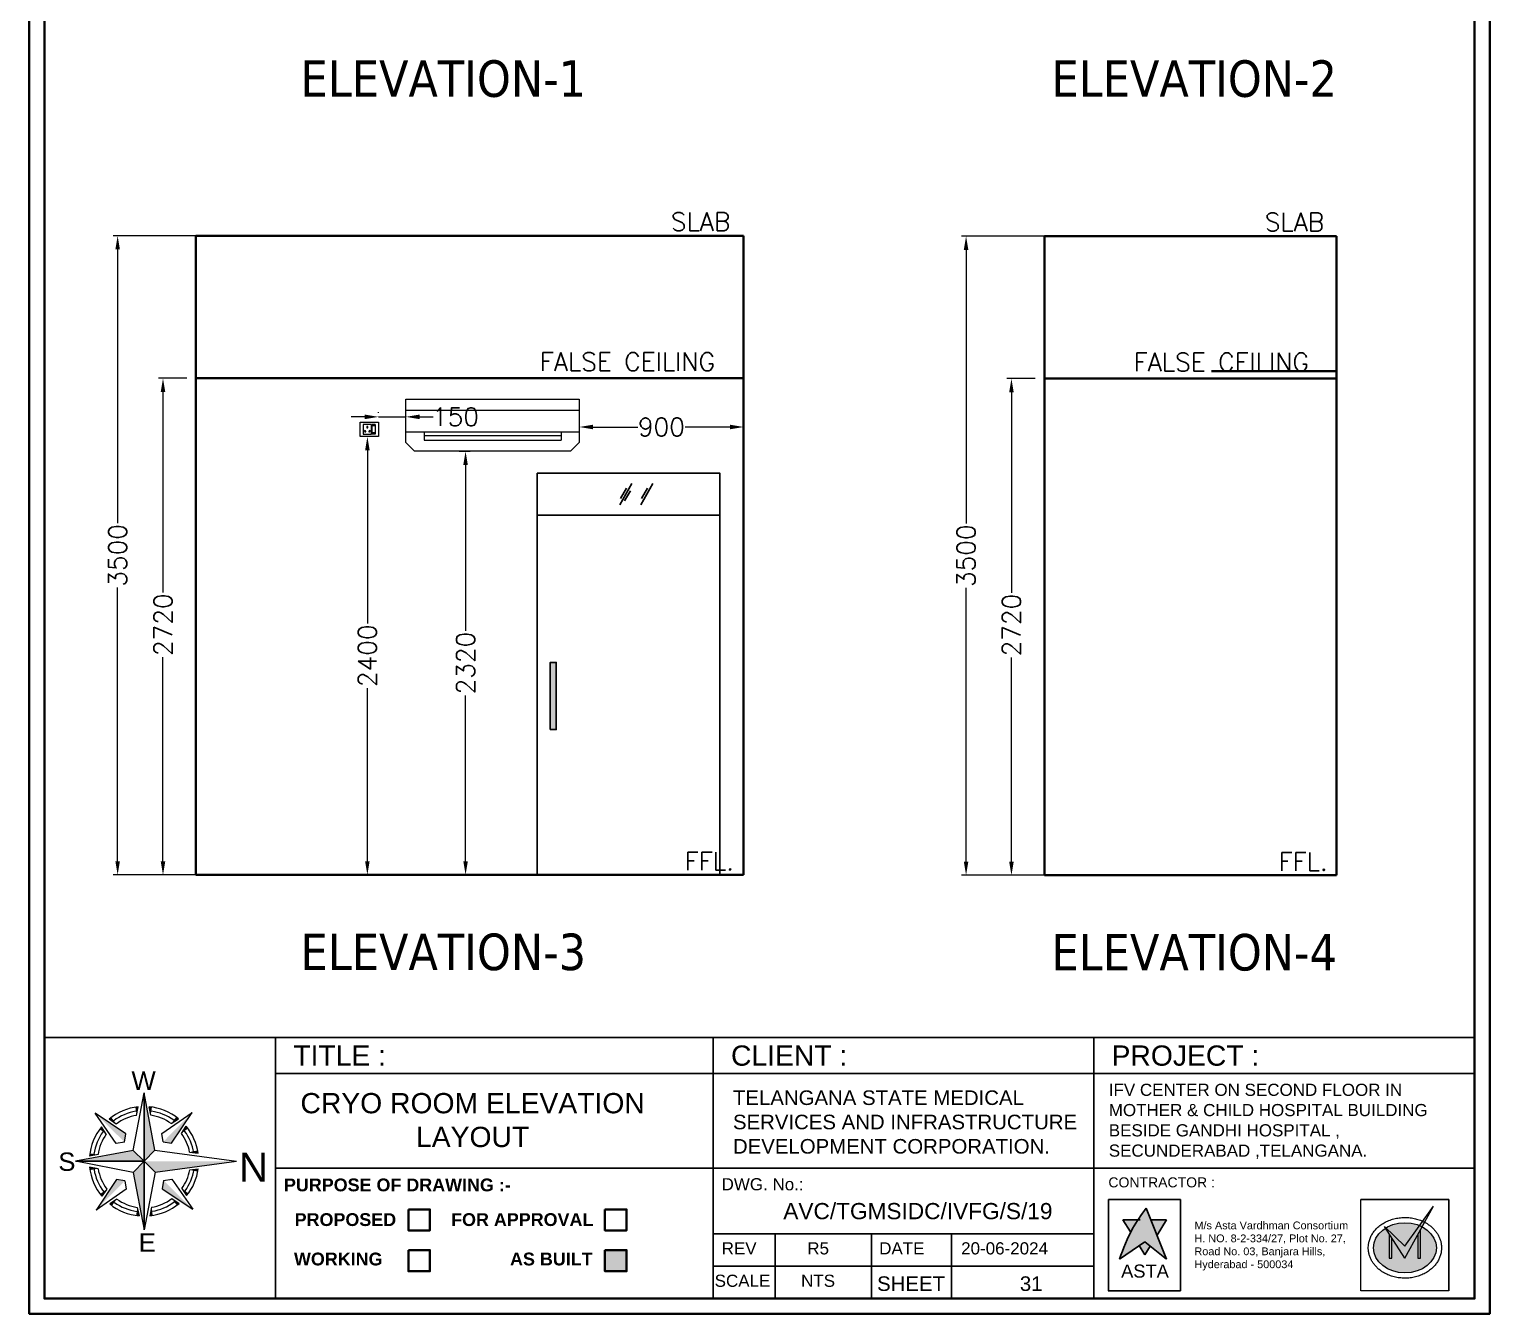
# Model space of a CAD drawing. Header units: millimetres. Extents: x 3552052 to 4144896, y -707811 to -630695.
# Drawn here: x 4006672 to 4014672, y -697836 to -690801 of the extents above; entities that cross this region are included whole.
import ezdxf
from ezdxf.enums import TextEntityAlignment as Align

# ---------------------------------------------------------------- set-up
doc = ezdxf.new("R2010")
doc.units = ezdxf.units.MM
doc.header["$LTSCALE"] = 6
doc.header["$MEASUREMENT"] = 0
doc.layers.get('0').update_dxf_attribs({"linetype": 'CONTINUOUS', "lineweight": 0})
doc.layers.get('Defpoints').update_dxf_attribs({"linetype": 'CONTINUOUS', "lineweight": 0})
for name, color, linetype, lineweight in [('0.0', 8, 'CONTINUOUS', 0), ('ELE-4M UPS P.SB', 3, 'CONTINUOUS', 0), ('ELE-SOCKET NMBERING', 7, 'CONTINUOUS', 9), ('formate text', 8, 'CONTINUOUS', 0), ('hatch', 252, 'CONTINUOUS', 0), ('HVAC', 3, 'CONTINUOUS', 15), ('LIGHT', 2, 'CONTINUOUS', 0), ('MEP_HVAC_RA_DUCT', 1, 'CONTINUOUS', 0), ('MEP_HVAC_TEXT', 7, 'CONTINUOUS', 0), ('SECTION', 251, 'CONTINUOUS', 0), ('TITLE', 7, 'CONTINUOUS', 0)]:
    doc.layers.add(name, color=color, linetype=linetype, lineweight=lineweight)
doc.layers.add('ELE-6A AC SOCKET', color=7, linetype='CONTINUOUS', lineweight=0, true_color=0x00ceb6)
doc.styles.add('Annotation', font='tahoma.ttf')
doc.styles.add('ARIAL', font='arial.ttf')
doc.styles.add('FORMATE', font='arialbd.ttf')
doc.styles.add('ROMANS', font='romans.shx')
doc.styles.add('style3', font='arialbd.ttf')
doc.dimstyles.new('AEPL1', dxfattribs={"dimtxt": 100, "dimasz": 75, "dimexe": 25, "dimexo": 50, "dimtad": 0, "dimdec": 0, "dimtxsty": 'ROMANS', "dimcen": 2.5, "dimclrd": 7, "dimclre": 7, "dimclrt": 7, "dimadec": 0, "dimazin": 0, "dimtfac": 1, "dimtdec": 0, "dimtmove": 0, "dimatfit": 3, "dimfxl": 1, "dimlwd": 0, "dimlwe": 0, "dimarcsym": 0})

# ---------------------------------------------------------------- blocks, each defined once
blk = doc.blocks.new('*D570')
at = {"layer": 'Defpoints', "color": 0, "transparency": 16777216}
for p in [(4012051.5, -692714.7), (4012231.8, -692714.7), (4012431.2, -695434.7)]:
    blk.add_point(p, dxfattribs=at)
at = {"layer": 'ELE-4M UPS P.SB', "color": 7, "lineweight": 0, "transparency": 16777216}
for p, q in [((4012181.8, -692714.7), (4012026.5, -692714.7)), ((4012051.5, -692789.7), (4012051.5, -693887.9)), ((4012051.5, -695359.7), (4012051.5, -694241.5)), ((4012381.2, -695434.7), (4012026.5, -695434.7))]:
    blk.add_line(p, q, dxfattribs=at)
at = {"layer": 'ELE-4M UPS P.SB', "color": 7, "transparency": 16777216}
for points in [[(4012039, -692789.7), (4012064, -692789.7), (4012051.5, -692714.7)], [(4012039, -695359.7), (4012064, -695359.7), (4012051.5, -695434.7)]]:
    blk.add_solid(points, dxfattribs=at)
at = {"layer": 'ELE-4M UPS P.SB', "color": 7, "lineweight": -3, "transparency": 16777216, "insert": (4012051.5, -694064.7), "char_height": 100, "attachment_point": 5, "rotation": 90, "style": 'ROMANS'}
blk.add_mtext('2720', dxfattribs=at)
blk = doc.blocks.new('*D571')
at = {"layer": 'Defpoints', "color": 0, "transparency": 16777216}
for p in [(4011803.1, -691934.7), (4012477.6, -691934.7), (4012431.2, -695434.7)]:
    blk.add_point(p, dxfattribs=at)
at = {"layer": 'ELE-4M UPS P.SB', "color": 7, "lineweight": 0, "transparency": 16777216}
for p, q in [((4012427.6, -691934.7), (4011778.1, -691934.7)), ((4011803.1, -692009.7), (4011803.1, -693507.9)), ((4011803.1, -695359.7), (4011803.1, -693861.5)), ((4012381.2, -695434.7), (4011778.1, -695434.7))]:
    blk.add_line(p, q, dxfattribs=at)
at = {"layer": 'ELE-4M UPS P.SB', "color": 7, "transparency": 16777216}
for points in [[(4011790.6, -692009.7), (4011815.6, -692009.7), (4011803.1, -691934.7)], [(4011790.6, -695359.7), (4011815.6, -695359.7), (4011803.1, -695434.7)]]:
    blk.add_solid(points, dxfattribs=at)
at = {"layer": 'ELE-4M UPS P.SB', "color": 7, "lineweight": -3, "transparency": 16777216, "insert": (4011803.1, -693684.7), "char_height": 100, "attachment_point": 5, "rotation": 90, "style": 'ROMANS'}
blk.add_mtext('3500', dxfattribs=at)
blk = doc.blocks.new('*D572')
at = {"layer": 'Defpoints', "color": 0, "transparency": 16777216}
for p in [(4007404.3, -692712.7), (4007584.5, -692712.7), (4007783.9, -695432.7)]:
    blk.add_point(p, dxfattribs=at)
at = {"layer": 'ELE-4M UPS P.SB', "color": 7, "lineweight": 0, "transparency": 16777216}
for p, q in [((4007534.5, -692712.7), (4007379.3, -692712.7)), ((4007404.3, -692787.7), (4007404.3, -693885.8)), ((4007404.3, -695357.7), (4007404.3, -694239.5)), ((4007733.9, -695432.7), (4007379.3, -695432.7))]:
    blk.add_line(p, q, dxfattribs=at)
at = {"layer": 'ELE-4M UPS P.SB', "color": 7, "transparency": 16777216}
for points in [[(4007391.8, -692787.7), (4007416.8, -692787.7), (4007404.3, -692712.7)], [(4007391.8, -695357.7), (4007416.8, -695357.7), (4007404.3, -695432.7)]]:
    blk.add_solid(points, dxfattribs=at)
at = {"layer": 'ELE-4M UPS P.SB', "color": 7, "lineweight": -3, "transparency": 16777216, "insert": (4007404.3, -694062.7), "char_height": 100, "attachment_point": 5, "rotation": 90, "style": 'ROMANS'}
blk.add_mtext('2720', dxfattribs=at)
blk = doc.blocks.new('*D573')
at = {"layer": 'Defpoints', "color": 0, "transparency": 16777216}
for p in [(4007155.8, -691932.7), (4007830.4, -691932.7), (4007783.9, -695432.7)]:
    blk.add_point(p, dxfattribs=at)
at = {"layer": 'ELE-4M UPS P.SB', "color": 7, "lineweight": 0, "transparency": 16777216}
for p, q in [((4007780.4, -691932.7), (4007130.8, -691932.7)), ((4007155.8, -692007.7), (4007155.8, -693505.8)), ((4007155.8, -695357.7), (4007155.8, -693859.5)), ((4007733.9, -695432.7), (4007130.8, -695432.7))]:
    blk.add_line(p, q, dxfattribs=at)
at = {"layer": 'ELE-4M UPS P.SB', "color": 7, "transparency": 16777216}
for points in [[(4007143.3, -692007.7), (4007168.3, -692007.7), (4007155.8, -691932.7)], [(4007143.3, -695357.7), (4007168.3, -695357.7), (4007155.8, -695432.7)]]:
    blk.add_solid(points, dxfattribs=at)
at = {"layer": 'ELE-4M UPS P.SB', "color": 7, "lineweight": -3, "transparency": 16777216, "insert": (4007155.8, -693682.7), "char_height": 100, "attachment_point": 5, "rotation": 90, "style": 'ROMANS'}
blk.add_mtext('3500', dxfattribs=at)
blk = doc.blocks.new('AC')
at = {"layer": 'HVAC', "color": 3}
for p, q in [((-0.5, -0.0638), (0.5, -0.0638)), ((-0.5, -0.189), (0.5, -0.189))]:
    blk.add_line(p, q, dxfattribs=at)
at = {"layer": 'HVAC', "color": 8}
for p, q in [((-0.3953, -0.189), (-0.3953, -0.2361)), ((-0.3953, -0.2104), (0.3953, -0.2104)), ((-0.3953, -0.2361), (0.3953, -0.2361)), ((0.3953, -0.189), (0.3953, -0.2361))]:
    blk.add_line(p, q, dxfattribs=at)
at = {"layer": 'HVAC', "color": 3}
blk.add_lwpolyline([(-0.5, 0), (0.5, 0), (0.5, -0.2509), (0.45, -0.3009), (-0.45, -0.3009), (-0.5, -0.2509)], close=True, dxfattribs=at)
blk = doc.blocks.new('EQ2WE')
at = {"layer": 'ELE-6A AC SOCKET', "lineweight": 0}
for p, q in [((-99, 170), (-215, 170)), ((-215, 170), (-215, 36)), ((-215, 36), (-99, 36)), ((-99, 36), (-99, 170)), ((-91, 36), (-91, 170)), ((-91, 170), (-45, 170)), ((-45, 170), (-91, 170)), ((-45, 36), (-91, 36)), ((-87, 51), (-87, 155)), ((-87, 155), (-48, 155)), ((-48, 55), (-87, 55)), ((-48, 51), (-87, 51)), ((-48, 155), (-48, 51)), ((-45, 170), (-45, 36)), ((-45, 170), (-45, 36))]:
    blk.add_line(p, q, dxfattribs=at)
blk.add_lwpolyline([(0, 0), (-257, 0), (-257, 206), (0, 206)], close=True, dxfattribs=at)
for centre, radius, start, end in [((-190, 77), 7.83, 5.2689, 272.51), ((-184, 72), 6.31, 202.6838, 75.0951), ((-157, 136), 9.08, 307.1584, 232.8416), ((-157, 127), 5.79, 161.4031, 18.5969), ((-130, 72), 6.31, 104.9049, 337.3162), ((-124, 77), 7.83, 267.49, 174.7311)]:
    blk.add_arc(centre, radius, start, end, dxfattribs=at)
blk = doc.blocks.new('*D574')
at = {"layer": 'Defpoints', "color": 0, "transparency": 16777216}
for p in [(4008977.1, -693112.7), (4008977.1, -695432.7), (4009061.6, -695432.7)]:
    blk.add_point(p, dxfattribs=at)
at = {"layer": 'ELE-4M UPS P.SB', "color": 7, "lineweight": 0, "transparency": 16777216}
for p, q in [((4009027.1, -693112.7), (4009086.6, -693112.7)), ((4009061.6, -693187.7), (4009061.6, -694095.8)), ((4009061.6, -695357.7), (4009061.6, -694449.5)), ((4009027.1, -695432.7), (4009086.6, -695432.7))]:
    blk.add_line(p, q, dxfattribs=at)
at = {"layer": 'ELE-4M UPS P.SB', "color": 7, "transparency": 16777216}
for points in [[(4009049.1, -693187.7), (4009074.1, -693187.7), (4009061.6, -693112.7)], [(4009049.1, -695357.7), (4009074.1, -695357.7), (4009061.6, -695432.7)]]:
    blk.add_solid(points, dxfattribs=at)
at = {"layer": 'ELE-4M UPS P.SB', "color": 7, "lineweight": -3, "transparency": 16777216, "insert": (4009061.6, -694272.7), "char_height": 100, "attachment_point": 5, "rotation": 90, "style": 'ROMANS'}
blk.add_mtext('2320', dxfattribs=at)
blk = doc.blocks.new('*D575')
at = {"layer": 'Defpoints', "color": 0, "transparency": 16777216}
for p in [(4008500.8, -693032.7), (4008500.8, -695432.7), (4008523.7, -695432.7)]:
    blk.add_point(p, dxfattribs=at)
at = {"layer": 'ELE-4M UPS P.SB', "color": 7, "lineweight": 0, "transparency": 16777216}
for p, q in [((4008550.8, -693032.7), (4008548.7, -693032.7)), ((4008523.7, -693107.7), (4008523.7, -694055.8)), ((4008523.7, -695357.7), (4008523.7, -694409.5)), ((4008550.8, -695432.7), (4008548.7, -695432.7))]:
    blk.add_line(p, q, dxfattribs=at)
at = {"layer": 'ELE-4M UPS P.SB', "color": 7, "transparency": 16777216}
for points in [[(4008511.2, -693107.7), (4008536.2, -693107.7), (4008523.7, -693032.7)], [(4008511.2, -695357.7), (4008536.2, -695357.7), (4008523.7, -695432.7)]]:
    blk.add_solid(points, dxfattribs=at)
at = {"layer": 'ELE-4M UPS P.SB', "color": 7, "lineweight": -3, "transparency": 16777216, "insert": (4008523.7, -694232.7), "char_height": 100, "attachment_point": 5, "rotation": 90, "style": 'ROMANS'}
blk.add_mtext('2400', dxfattribs=at)
blk = doc.blocks.new('*D576')
at = {"layer": 'Defpoints', "color": 0, "transparency": 16777216}
for p in [(4009684.5, -692946), (4010584.5, -692946), (4010584.5, -692979.9)]:
    blk.add_point(p, dxfattribs=at)
at = {"layer": 'ELE-4M UPS P.SB', "color": 7, "lineweight": 0, "transparency": 16777216}
for p, q in [((4009684.5, -692996), (4009684.5, -693004.9)), ((4009759.5, -692979.9), (4010005.3, -692979.9)), ((4010509.5, -692979.9), (4010263.7, -692979.9)), ((4010584.5, -692996), (4010584.5, -693004.9))]:
    blk.add_line(p, q, dxfattribs=at)
at = {"layer": 'ELE-4M UPS P.SB', "color": 7, "transparency": 16777216}
for points in [[(4009759.5, -692967.4), (4009759.5, -692992.4), (4009684.5, -692979.9)], [(4010509.5, -692967.4), (4010509.5, -692992.4), (4010584.5, -692979.9)]]:
    blk.add_solid(points, dxfattribs=at)
at = {"layer": 'ELE-4M UPS P.SB', "color": 7, "lineweight": -3, "transparency": 16777216, "insert": (4010134.5, -692979.9), "char_height": 100, "attachment_point": 5, "style": 'ROMANS'}
blk.add_mtext('900', dxfattribs=at)
blk = doc.blocks.new('*D577')
at = {"layer": 'Defpoints', "color": 0, "transparency": 16777216}
for p in [(4008584.5, -692952.7), (4008734.5, -692924.3), (4008734.5, -692952.7)]:
    blk.add_point(p, dxfattribs=at)
at = {"layer": 'ELE-4M UPS P.SB', "color": 7, "lineweight": 0, "transparency": 16777216}
for p, q in [((4008509.5, -692924.3), (4008434.5, -692924.3)), ((4008584.5, -692902.7), (4008584.5, -692899.3)), ((4008584.5, -692924.3), (4008734.5, -692924.3)), ((4008734.5, -692902.7), (4008734.5, -692899.3)), ((4008809.5, -692924.3), (4008884.5, -692924.3))]:
    blk.add_line(p, q, dxfattribs=at)
at = {"layer": 'ELE-4M UPS P.SB', "color": 7, "transparency": 16777216}
for points in [[(4008509.5, -692911.8), (4008509.5, -692936.8), (4008584.5, -692924.3)], [(4008809.5, -692911.8), (4008809.5, -692936.8), (4008734.5, -692924.3)]]:
    blk.add_solid(points, dxfattribs=at)
at = {"layer": 'ELE-4M UPS P.SB', "color": 7, "lineweight": -3, "transparency": 16777216, "insert": (4009006.6, -692924.3), "char_height": 100, "attachment_point": 5, "style": 'ROMANS'}
blk.add_mtext('150', dxfattribs=at)
blk = doc.blocks.new('A$C4A7C6C7E')
at = {"layer": 'TITLE', "color": 8, "lineweight": 5}
for p, q in [((-4207, 4144), (0, 26095)), ((0, 26095), (0, 0)), ((0, 0), (0, 26095)), ((4144, 4207), (0, 26095)), ((-6941, 10518), (-18592, 18312)), ((-10622, 6781), (-18592, 18312)), ((-2825, 17519), (-2234, 20757)), ((2559, 17560), (1919, 20788)), ((6781, 10622), (18312, 18592)), ((10518, 6941), (18312, 18592)), ((-14385, 10390), (-16257, 13098)), ((-10607, 14226), (-13343, 16056)), ((10390, 14385), (13098, 16257)), ((14226, 10607), (16056, 13343)), ((-7437, 7325), (-10622, 6781)), ((-7437, 7325), (-6941, 10518)), ((7325, 7437), (6781, 10622)), ((7325, 7437), (10518, 6941)), ((-4207, 4144), (-26095, 0)), ((0, 0), (-26095, 0)), ((-26095, 0), (0, 0)), ((-4144, -4207), (-26095, 0)), ((-17560, 2559), (-20788, 1919)), ((-4207, 4144), (0, 0)), ((0, 0), (-4207, 4144)), ((0, 0), (-4144, -4207)), ((-4144, -4207), (0, 0)), ((0, 0), (4144, 4207)), ((4144, 4207), (0, 0)), ((0, 0), (4207, -4144)), ((4207, -4144), (0, 0)), ((0, 0), (0, -26095)), ((0, -26095), (0, 0)), ((17394, 3514), (20646, 3095)), ((17394, 3514), (20646, 3095)), ((-17519, -2825), (-20757, -2234)), ((-4144, -4207), (0, -26095)), ((4207, -4144), (0, -26095)), ((17433, -3312), (20680, -2857)), ((17433, -3312), (20680, -2857)), ((17434, -3310), (20680, -2857)), ((-10518, -6941), (-18312, -18592)), ((-6781, -10622), (-18312, -18592)), ((-14226, -10607), (-16056, -13343)), ((-7325, -7437), (-10518, -6941)), ((-7325, -7437), (-6781, -10622)), ((7437, -7325), (6941, -10518)), ((6941, -10518), (18592, -18312)), ((7437, -7325), (10622, -6781)), ((10622, -6781), (18592, -18312)), ((14385, -10390), (16257, -13098)), ((-10390, -14385), (-13098, -16257)), ((10607, -14226), (13343, -16056)), ((-2559, -17560), (-1919, -20788)), ((2825, -17519), (2234, -20757))]:
    blk.add_line(p, q, dxfattribs=at)
at = {"layer": 'TITLE', "color": 5}
for p in [(4144, 4207), (4207, -4144)]:
    blk.add_line(p, (35289, 0), dxfattribs=at)
at = {"layer": 'TITLE', "color": 8, "lineweight": 5}
for radius, start, end in [(20877, 96.14269, 129.72625), (19311, 99.1612, 126.70773), (17745, 99.1612, 126.70773), (20877, 51.14269, 84.72625), (17745, 54.16121, 81.70773), (19311, 54.16121, 81.70773), (20877, 141.14269, 174.72625), (19311, 144.16121, 171.70773), (19311, 9.85136, 36.70773), (20877, 8.52692, 39.72625), (17745, 144.16121, 171.70773), (17745, 11.42181, 36.70773), (20877, 186.14269, 219.72625), (19311, 189.1612, 216.70773), (17745, 189.1612, 216.70773), (17745, 324.16121, 349.24868), (19311, 324.16121, 350.81434), (20877, 321.14269, 352.1348), (20877, 231.14269, 264.72625), (19311, 234.16121, 261.70773), (17745, 234.16121, 261.70773), (20877, 276.14269, 309.72625), (17745, 279.1612, 306.70773), (19311, 279.1612, 306.70773)]:
    blk.add_arc((0, 0), radius, start, end, dxfattribs=at)
for points in [[(0, 26095), (4144, 4207), (0, 0)], [(-18592, 18312), (-6941, 10518), (-7437, 7325)], [(-13343, 16056), (-12479, 16737), (-10607, 14226)], [(-3324, 20610), (-2234, 20757), (-2825, 17519)], [(3011, 20658), (1919, 20788), (2559, 17560)], [(18312, 18592), (10518, 6941), (7325, 7437)], [(13098, 16257), (12223, 16924), (10390, 14385)], [(-16257, 13098), (-16924, 12223), (-14385, 10390)], [(16056, 13343), (16737, 12479), (14226, 10607)], [(-26095, 0), (-4207, 4144), (0, 0)], [(-20658, 3011), (-20788, 1919), (-17560, 2559)], [(0, -26095), (-4144, -4207), (0, 0)], [(20646, 3095), (20457, 4167), (17394, 3514)], [(-20610, -3324), (-20757, -2234), (-17519, -2825)], [(20680, -2857), (20503, -3930), (17433, -3312)], [(-18312, -18592), (-10518, -6941), (-7325, -7437)], [(-16056, -13343), (-16737, -12479), (-14226, -10607)], [(18592, -18312), (6941, -10518), (7437, -7325)], [(16257, -13098), (16924, -12223), (14385, -10390)], [(-13098, -16257), (-12223, -16924), (-10390, -14385)], [(13343, -16056), (12479, -16737), (10607, -14226)], [(-3011, -20658), (-1919, -20788), (-2559, -17560)], [(3324, -20610), (2234, -20757), (2825, -17519)]]:
    blk.add_solid(points, dxfattribs=at)
at = {"layer": 'TITLE', "color": 5}
blk.add_solid([(35289, 0), (4207, -4144), (0, 0)], dxfattribs=at)
blk = doc.blocks.new('IVF-CONTRACTOR')
at = {"lineweight": -3, "true_color": 0x293189}
h = blk.add_hatch(color=177, dxfattribs=at)
h.dxf.hatch_style = 1
edge = h.paths.add_edge_path()
edge.add_spline(control_points=[(3037286, -1386527), (3037185, -1386667), (3036944, -1387001), (3036801, -1387388), (3036719, -1387609)], knot_values=[0, 0, 0, 0, 519.520055, 1226.818077, 1226.818077, 1226.818077, 1226.818077], degree=3, periodic=0)
edge.add_line((3036719, -1387609), (3037255, -1387240))
edge.add_line((3037255, -1387240), (3037717, -1387609))
edge.add_line((3037717, -1387609), (3037286, -1386527))
at = {"lineweight": -3, "true_color": 0xc7c8ca}
h = blk.add_hatch(color=9, dxfattribs=at)
h.dxf.hatch_style = 1
edge = h.paths.add_edge_path()
edge.add_spline(control_points=[(3036953, -1387033), (3036967, -1387008), (3037022, -1386919), (3037088, -1386836), (3037139, -1386779)], knot_values=[3356.588859, 3356.588859, 3356.588859, 3356.588859, 3831.174934, 5081.098827, 5081.098827, 5081.098827, 5081.098827], degree=3, periodic=0)
edge.add_line((3037139, -1386779), (3036793, -1386779))
edge.add_line((3036793, -1386779), (3036953, -1387033))
h.paths.add_polyline_path([(3037717, -1386779), (3037386, -1386779), (3037515, -1387102)])
h.paths.add_polyline_path([(3037370, -1387332), (3037255, -1387240), (3037134, -1387323), (3037255, -1387517)])
at = {"true_color": 0xed1f24}
h = blk.add_hatch(color=240, dxfattribs=at)
h.dxf.hatch_style = 1
edge = h.paths.add_edge_path()
edge.add_line((3042329, -1386921), (3042349, -1386951))
edge.add_ellipse((3042760, -1387369), major_axis=(-665, 0), ratio=0.800236, start_angle=-52.6357, end_angle=-51.8324, ccw=False)
edge.add_line((3042356, -1386946), (3042329, -1386921))
at = {"layer": '0.0', "true_color": 0xed1f24}
h = blk.add_hatch(color=240, dxfattribs=at)
h.dxf.hatch_style = 1
edge = h.paths.add_edge_path()
edge.add_line((3042760, -1387590), (3043125, -1386925))
edge.add_ellipse((3042760, -1387369), major_axis=(-665, 0), ratio=0.800236, start_angle=-123.3804, end_angle=-117.8517)
edge.add_line((3043070, -1386899), (3042760, -1387331))
edge.add_line((3042760, -1387331), (3042356, -1386946))
edge.add_ellipse((3042760, -1387369), major_axis=(-665, 0), ratio=0.800236, start_angle=-52.6357, end_angle=-51.8324)
edge.add_line((3042349, -1386951), (3042760, -1387590))
edge = h.paths.add_edge_path()
edge.add_spline(control_points=[(3043179, -1386828), (3043165, -1386821), (3043150, -1386814), (3043136, -1386807)], knot_values=[-2.156071, -2.156071, -2.156071, -2.156071, -2.090953, -2.090953, -2.090953, -2.090953], degree=3, periodic=0)
edge.add_line((3043136, -1386807), (3043070, -1386899))
edge.add_ellipse((3042760, -1387369), major_axis=(-665, 0), ratio=0.800236, start_angle=-123.3804, end_angle=-117.8517, ccw=False)
edge.add_line((3043125, -1386925), (3043179, -1386828))
edge = h.paths.add_edge_path()
edge.add_line((3043367, -1386486), (3043136, -1386807))
edge.add_spline(control_points=[(3043136, -1386807), (3043150, -1386814), (3043165, -1386821), (3043179, -1386828)], knot_values=[-2.156071, -2.156071, -2.156071, -2.156071, -2.090953, -2.090953, -2.090953, -2.090953], degree=3, periodic=0)
edge.add_line((3043179, -1386828), (3043367, -1386486))
at = {"layer": '0.0', "true_color": 0x139b48}
h = blk.add_hatch(color=114, dxfattribs=at)
h.dxf.hatch_style = 1
edge = h.paths.add_edge_path()
edge.add_ellipse((3042760, -1387369), major_axis=(-665, 0), ratio=0.800236, start_angle=-51.8324, end_angle=236.6196)
edge.add_line((3043125, -1386925), (3043091, -1386988))
edge.add_line((3043091, -1386988), (3043091, -1387590))
edge.add_line((3043091, -1387590), (3043036, -1387590))
edge.add_line((3043036, -1387590), (3043036, -1387088))
edge.add_line((3043036, -1387088), (3042760, -1387590))
edge.add_line((3042760, -1387590), (3042484, -1387160))
edge.add_line((3042484, -1387160), (3042484, -1387590))
edge.add_line((3042484, -1387590), (3042428, -1387590))
edge.add_line((3042428, -1387590), (3042428, -1387075))
edge.add_line((3042428, -1387075), (3042349, -1386951))
edge = h.paths.add_edge_path()
edge.add_ellipse((3042760, -1387369), major_axis=(-665, 0), ratio=0.800236, start_angle=-117.8517, end_angle=-52.6357)
edge.add_line((3042356, -1386946), (3042760, -1387331))
edge.add_line((3042760, -1387331), (3043070, -1386899))
at = {"layer": '0.0', "true_color": 0x000000}
h = blk.add_hatch(color=18, dxfattribs=at)
h.dxf.hatch_style = 1
h.paths.add_polyline_path([(3042484, -1387160), (3042428, -1387075), (3042428, -1387590), (3042484, -1387590)])
h.paths.add_polyline_path([(3043036, -1387590), (3043091, -1387590), (3043091, -1386988), (3043036, -1387088)])
at = {"lineweight": -3}
for p, q in [((3036484, -1386350), (3038013, -1386350)), ((3036484, -1388267), (3036484, -1386350)), ((3036485, -1386350), (3038009, -1386350)), ((3036485, -1388278), (3036485, -1386350)), ((3038013, -1386350), (3038013, -1388267)), ((3041829, -1386350), (3043688, -1386350)), ((3043688, -1386350), (3043688, -1388278)), ((3038011, -1388278), (3036483, -1388278))]:
    blk.add_line(p, q, dxfattribs=at)
at = {"color": 251, "lineweight": -3, "true_color": 0x636466}
for p, q in [((3037717, -1387609), (3037286, -1386527)), ((3036793, -1386779), (3037155, -1386779)), ((3036953, -1387033), (3036793, -1386779)), ((3037386, -1386779), (3037717, -1386779)), ((3037515, -1387102), (3037717, -1386779)), ((3036719, -1387609), (3037255, -1387240)), ((3037717, -1387609), (3037255, -1387240)), ((3037255, -1387517), (3037134, -1387323)), ((3037255, -1387517), (3037370, -1387332))]:
    blk.add_line(p, q, dxfattribs=at)
blk.add_spline([(3036719, -1387609), (3036998, -1386959), (3037286, -1386527)], degree=3, dxfattribs=at)
at = {"layer": '0.0'}
for p, q in [((3036485, -1386350), (3038009, -1386350)), ((3036485, -1388278), (3036485, -1386350)), ((3036485, -1388278), (3036485, -1386350)), ((3036485, -1386350), (3038009, -1386350)), ((3038013, -1386350), (3038013, -1388278)), ((3041829, -1386350), (3043688, -1386350)), ((3041829, -1388278), (3041829, -1386350)), ((3043688, -1386350), (3043688, -1388278)), ((3038009, -1388278), (3036485, -1388278)), ((3043688, -1388278), (3041829, -1388278))]:
    blk.add_line(p, q, dxfattribs=at)
at = {"layer": '0.0', "color": 18, "true_color": 0x000000}
for p, q in [((3042760, -1387590), (3043367, -1386486)), ((3042760, -1387331), (3043367, -1386486)), ((3042760, -1387590), (3042329, -1386921)), ((3042329, -1386921), (3042760, -1387331)), ((3042428, -1387075), (3042428, -1387590)), ((3042484, -1387590), (3042484, -1387160)), ((3043036, -1387088), (3043036, -1387590)), ((3043091, -1387590), (3043091, -1386988)), ((3042428, -1387590), (3042484, -1387590)), ((3043036, -1387590), (3043091, -1387590))]:
    blk.add_line(p, q, dxfattribs=at)
at = {"layer": '0.0'}
blk.add_ellipse((3042760, -1387369), major_axis=(-665, 0), ratio=0.800236, start_param=-3.141592653589793, end_param=3.141592653589793, dxfattribs=at)
blk.add_open_spline([(3043535, -1387369), (3043535, -1387353), (3043534, -1387336), (3043530, -1387296), (3043527, -1387272), (3043516, -1387226), (3043509, -1387202), (3043492, -1387157), (3043483, -1387135), (3043460, -1387092), (3043448, -1387071), (3043420, -1387031), (3043405, -1387011), (3043372, -1386974), (3043355, -1386956), (3043318, -1386922), (3043298, -1386906), (3043258, -1386875), (3043236, -1386861), (3043183, -1386829), (3043150, -1386812), (3043081, -1386783), (3043045, -1386771), (3042972, -1386750), (3042935, -1386742), (3042860, -1386731), (3042821, -1386728), (3042745, -1386726), (3042706, -1386727), (3042630, -1386735), (3042593, -1386741), (3042518, -1386757), (3042482, -1386768), (3042412, -1386794), (3042377, -1386809), (3042312, -1386843), (3042280, -1386862), (3042221, -1386905), (3042194, -1386928), (3042147, -1386974), (3042127, -1386996), (3042091, -1387042), (3042074, -1387067), (3042045, -1387117), (3042033, -1387143), (3042012, -1387197), (3042003, -1387225), (3041992, -1387276), (3041988, -1387299), (3041984, -1387347), (3041984, -1387371), (3041986, -1387418), (3041989, -1387442), (3041997, -1387489), (3042003, -1387512), (3042018, -1387557), (3042026, -1387580), (3042047, -1387623), (3042058, -1387645), (3042084, -1387686), (3042098, -1387706), (3042129, -1387744), (3042145, -1387762), (3042180, -1387798), (3042199, -1387814), (3042238, -1387846), (3042259, -1387861), (3042311, -1387894), (3042343, -1387912), (3042409, -1387944), (3042444, -1387957), (3042515, -1387980), (3042552, -1387989), (3042626, -1388003), (3042664, -1388007), (3042740, -1388012), (3042778, -1388012), (3042854, -1388008), (3042892, -1388003), (3042966, -1387989), (3043003, -1387980), (3043074, -1387958), (3043109, -1387944), (3043175, -1387913), (3043208, -1387895), (3043268, -1387856), (3043297, -1387834), (3043351, -1387787), (3043376, -1387761), (3043416, -1387713), (3043432, -1387690), (3043462, -1387643), (3043475, -1387619), (3043497, -1387569), (3043507, -1387543), (3043522, -1387491), (3043527, -1387464), (3043533, -1387415), (3043535, -1387392), (3043535, -1387369)], degree=3, knots=[-3.141593, -3.141593, -3.141593, -3.141593, -3.06788, -3.06788, -2.960953, -2.960953, -2.854026, -2.854026, -2.747099, -2.747099, -2.640172, -2.640172, -2.533245, -2.533245, -2.426319, -2.426319, -2.319392, -2.319392, -2.212465, -2.212465, -2.059875, -2.059875, -1.907286, -1.907286, -1.754697, -1.754697, -1.602107, -1.602107, -1.449518, -1.449518, -1.296928, -1.296928, -1.144339, -1.144339, -0.99175, -0.99175, -0.83916, -0.83916, -0.686571, -0.686571, -0.558641, -0.558641, -0.43071, -0.43071, -0.30278, -0.30278, -0.17485, -0.17485, -0.068516, -0.068516, 0.037819, 0.037819, 0.144154, 0.144154, 0.250488, 0.250488, 0.356823, 0.356823, 0.463157, 0.463157, 0.569492, 0.569492, 0.675826, 0.675826, 0.782161, 0.782161, 0.888495, 0.888495, 1.039928, 1.039928, 1.191361, 1.191361, 1.342794, 1.342794, 1.494227, 1.494227, 1.64566, 1.64566, 1.797093, 1.797093, 1.948526, 1.948526, 2.099959, 2.099959, 2.251392, 2.251392, 2.402825, 2.402825, 2.554258, 2.554258, 2.675591, 2.675591, 2.796924, 2.796924, 2.918258, 2.918258, 3.039591, 3.039591, 3.141593, 3.141593, 3.141593, 3.141593], dxfattribs=at)
at = {"lineweight": -3, "attachment_point": 1, "style": 'ARIAL'}
for s, width, gutter_width, insert, char_height in [('{\\C256;CONTRACTOR :}', 3919.85, 1060, (3036485, -1385878), 212.06), ('{\\C256;M/s Asta Vardhman Consortium\\PH. NO. 8-2-334/27, Plot No. 27, Road No. 03, Banjara Hills, Hyderabad - 500034}', 3696.75, 822, (3038306, -1386813), 164.38)]:
    blk.add_mtext_dynamic_manual_height_columns(s, width=width, gutter_width=gutter_width, heights=[0], dxfattribs=dict(at, insert=insert, char_height=char_height))
at = {"lineweight": 100, "insert": (3036754, -1387723), "char_height": 276.9, "attachment_point": 1, "style": 'ARIAL'}
blk.add_mtext_dynamic_manual_height_columns('ASTA', width=997.56, gutter_width=254, heights=[0], dxfattribs=at)

msp = doc.modelspace()

# ---------------------------------------------------------------- hatches: boundary and pattern name
at = {"lineweight": -3, "ltscale": 0.1}
h = msp.add_hatch(color=254, dxfattribs=at)
h.dxf.hatch_style = 1
h.paths.add_polyline_path([(4009525.2, -694636.6), (4009557.9, -694636.6), (4009557.9, -694269.1), (4009525.2, -694269.1)])
at = {"layer": 'MEP_HVAC_TEXT', "lineweight": -3}
h = msp.add_hatch(color=1, dxfattribs=at)
h.dxf.hatch_style = 1
h.paths.add_polyline_path([(4009825.3, -697487.3), (4009825.3, -697602.9), (4009943.2, -697602.9), (4009943.2, -697487.3)])

# ---------------------------------------------------------------- linework, layer by layer
at = {"lineweight": -3}
for p, q in [((4014588.6, -696322.8), (4006754.4, -696322.8)), ((4006754.4, -697753.3), (4006754.4, -696322.8)), ((4010418.2, -697753.3), (4010418.2, -696322.8))]:
    msp.add_line(p, q, dxfattribs=at)
at = {"color": 7, "lineweight": 30}
msp.add_line((4014588.6, -697753.3), (4010418.2, -697753.3), dxfattribs=at)
for points in [[(4014671.5, -682716.3), (4014671.5, -697836.2), (4006671.5, -697836.2), (4006671.5, -682716.3)], [(4014588.6, -682799.2), (4014588.6, -697753.3), (4006754.4, -697753.3), (4006754.4, -682799.2)]]:
    msp.add_lwpolyline(points, close=True, dxfattribs=at)
at = {"color": 7, "lineweight": -3, "ltscale": 0.1}
msp.add_lwpolyline([(4009525.2, -694636.6), (4009557.9, -694636.6), (4009557.9, -694269.1), (4009525.2, -694269.1)], close=True, dxfattribs=at)
at = {"layer": '0.0', "color": 7, "lineweight": 30, "elevation": -44.4}
for points in [[(4008748.8, -697264.3), (4008866.7, -697264.3), (4008866.7, -697379.9), (4008748.8, -697379.9)], [(4009825.3, -697264.3), (4009943.2, -697264.3), (4009943.2, -697379.9), (4009825.3, -697379.9)], [(4008748.8, -697487.3), (4008866.7, -697487.3), (4008866.7, -697602.9), (4008748.8, -697602.9)], [(4009825.3, -697487.3), (4009943.2, -697487.3), (4009943.2, -697602.9), (4009825.3, -697602.9)]]:
    msp.add_lwpolyline(points, close=True, dxfattribs=at)
at = {"layer": 'hatch', "color": 7, "lineweight": 30}
msp.add_line((4014588.6, -696322.5), (4014588.6, -697753.3), dxfattribs=at)
at = {"layer": 'MEP_HVAC_RA_DUCT', "color": 7, "lineweight": 30}
for p, q in [((4007584.5, -691932.7), (4007584.5, -695432.7)), ((4010584.5, -691932.7), (4010584.5, -695432.7)), ((4012231.8, -691934.7), (4012231.8, -695434.7)), ((4013831.8, -691934.7), (4013831.8, -695434.7))]:
    msp.add_line(p, q, dxfattribs=at)
for points in [[(4010584.5, -691932.7), (4007584.5, -691932.7)], [(4013831.8, -691934.7), (4012231.8, -691934.7)], [(4009894.5, -692712.7), (4007584.5, -692712.7)], [(4010584.5, -692712.7), (4009894.5, -692712.7)], [(4013831.8, -692714.7), (4012231.8, -692714.7)], [(4013837.3, -692674.7), (4013147.3, -692674.7)], [(4010584.5, -695432.7), (4007584.5, -695432.7)], [(4013831.8, -695434.7), (4012231.8, -695434.7)]]:
    msp.add_lwpolyline(points, dxfattribs=at)
at = {"layer": 'MEP_HVAC_RA_DUCT', "color": 7, "lineweight": -3}
for points in [[(4009454.5, -693462.7), (4010454.5, -693462.7), (4010454.5, -693232.7), (4009454.5, -693232.7)], [(4009454.5, -695432.7), (4010454.5, -695432.7), (4010454.5, -693462.7), (4009454.5, -693462.7)]]:
    msp.add_lwpolyline(points, close=True, dxfattribs=at)
at = {"layer": 'MEP_HVAC_TEXT', "lineweight": -3}
for p, q in [((4008020.7, -696322.8), (4008020.7, -697753.3)), ((4012502.5, -696322.8), (4012502.5, -697753.3)), ((4010418.2, -696520), (4008020.7, -696520)), ((4012502.5, -696520), (4010418.2, -696520)), ((4012502.5, -696520), (4014588.6, -696520)), ((4010418.2, -697037.9), (4008020.7, -697037.9)), ((4012502.5, -697038.1), (4010416.4, -697037.9)), ((4012502.5, -697038.1), (4014588.6, -697037.9)), ((4010418.2, -697398.2), (4012502.5, -697398.2)), ((4010757, -697398.2), (4010757, -697753.3)), ((4011284.8, -697398.2), (4011284.8, -697753.3)), ((4011722.6, -697398.2), (4011722.6, -697753.3)), ((4010418.2, -697575.7), (4012502.5, -697575.7))]:
    msp.add_line(p, q, dxfattribs=at)
at = {"layer": 'SECTION', "color": 5, "lineweight": -3, "ltscale": 500}
for p, q in [((4009905.7, -693406.5), (4009973.1, -693288.6)), ((4009910.7, -693371.8), (4009943.1, -693315.2)), ((4009932.8, -693385), (4009964.8, -693329)), ((4010020.7, -693406.5), (4010088.1, -693288.6)), ((4010025.7, -693371.8), (4010058.1, -693315.2))]:
    msp.add_line(p, q, dxfattribs=at)

# ---------------------------------------------------------------- block references
at = {"color": 240, "lineweight": -3, "true_color": 0xed1f24, "xscale": 0.2588086967172107, "yscale": 0.2588086967172107, "zscale": 0.2588086967172107}
msp.add_blockref('IVF-CONTRACTOR', (3226713.9, -338411.8), dxfattribs=at)
at = {"layer": 'ELE-6A AC SOCKET', "color": 254, "lineweight": -3, "true_color": 0xdebad0, "xscale": 0.3885944238316955, "yscale": 0.3885944238316955, "zscale": 0.3885944238316955}
msp.add_blockref('EQ2WE', (4008584.5, -693032.7), dxfattribs=at)
at = {"layer": 'LIGHT', "lineweight": -3, "xscale": 950.0000000003695, "yscale": 950.0000000003695, "zscale": 950.0000000003695}
msp.add_blockref('AC', (4009209.5, -692826.8), dxfattribs=at)
at = {"layer": 'TITLE', "lineweight": -3, "extrusion": (1.31196e-09, -7.57547e-09, 1), "xscale": 0.01435933167563198, "yscale": 0.01435933167563198, "zscale": 0.01435933167563198}
msp.add_blockref('A$C4A7C6C7E', (4007300.5, -697001.2, 0), dxfattribs=at)

# ---------------------------------------------------------------- texts
at = {"lineweight": -3, "char_height": 200, "width": 2697.906, "attachment_point": 3, "style": 'Annotation'}
for s, insert in [('\\pxql;ELEVATION-1', (4010855.8, -690971.7)), ('\\pxql;ELEVATION-2', (4014968.8, -690971.7)), ('\\pxql;ELEVATION-3', (4010855.8, -695754.1)), ('\\pxql;ELEVATION-4', (4014968.8, -695756.1))]:
    msp.add_mtext(s, dxfattribs=dict(at, insert=insert))
at = {"layer": 'ELE-SOCKET NMBERING', "color": 0, "lineweight": -3, "char_height": 100.004, "width": 2358.602, "attachment_point": 1, "style": 'Annotation'}
for s, insert in [('{\\Fromans|c0;SLAB}', (4010186.4, -691805.2)), ('{\\Fromans|c0;SLAB}', (4013439.3, -691807.3)), ('{\\Fromans|c0;FALSE CEILING }', (4009468.2, -692572.5)), ('{\\Fromans|c0;FALSE CEILING }', (4012721.1, -692574.6)), ('{\\Fromans|c0;FFL.}', (4010261.6, -695307.6)), ('{\\Fromans|c0;FFL.}', (4013514.5, -695309.6))]:
    msp.add_mtext(s, dxfattribs=dict(at, insert=insert))
at = {"layer": 'formate text', "color": 7, "lineweight": 30, "ltscale": 100, "style": 'style3'}
msp.add_text('PURPOSE OF DRAWING :-', height=70.222, dxfattribs=at).set_placement((4008066.8, -697165.6, -44.4))
at = {"layer": 'formate text', "color": 7, "lineweight": 30, "style": 'FORMATE'}
for s, height, p in [('PROPOSED ', 70.22, (4008708.6, -697355.5, -44.4)), ('FOR APPROVAL', 70.222, (4009761.7, -697355.5, -44.4)), ('WORKING', 70.22, (4008606.7, -697571.3, -44.4)), ('AS BUILT', 70.22, (4009757.4, -697571.3, -44.4))]:
    msp.add_text(s, height=height, dxfattribs=at).set_placement(p, align=Align.RIGHT)
at = {"layer": 'TITLE', "color": 7, "lineweight": 30, "style": 'ARIAL'}
for s, height, p in [('TITLE :', 110.96, (4008118, -696477.7)), ('CLIENT :', 110.96, (4010515.5, -696477.7)), ('PROJECT :', 110.96, (4012599.8, -696477.7)), ('W', 100.5, (4007231.9, -696609.8, 0)), ('S', 100.5, (4006831, -697053.5, 0)), ('DWG. No.:', 66.58, (4010463.8, -697160.1)), ('E', 100.5, (4007271.4, -697496.7, 0))]:
    msp.add_text(s, height=height, dxfattribs=at).set_placement(p)
at = {"layer": 'TITLE', "color": 5, "lineweight": -3, "style": 'ARIAL'}
msp.add_text('N', height=158.5, rotation=180, dxfattribs=at).set_placement((4007979.9, -696954.7, 0))
at = {"layer": 'TITLE', "color": 7, "lineweight": 30, "style": 'ARIAL'}
for s, height, p in [('REV', 66.58, (4010560, -697477.8)), ('R5', 66.58, (4010992.7, -697477.8)), ('DATE', 66.58, (4011451.1, -697477.8)), ('20-06-2024', 66.58, (4012013.9, -697477.8)), ('SCALE', 66.58, (4010578.4, -697655.3)), ('NTS', 66.58, (4010992.3, -697655.3)), ('SHEET', 79.89, (4011501.6, -697671.2)), ('31', 79.89, (4012159.7, -697671.2))]:
    msp.add_text(s, height=height, dxfattribs=at).set_placement(p, align=Align.MIDDLE_CENTER)
at = {"layer": 'TITLE', "color": 7, "lineweight": 30, "attachment_point": 1, "style": 'ARIAL'}
for s, width, gutter_width, insert, char_height in [('\\pxqc;CRYO ROOM ELEVATION LAYOUT', 1994.526, 4.44, (4008103, -696627.2), 110.964), ('{\\C256;TELANGANA STATE MEDICAL SERVICES AND INFRASTRUCTURE DEVELOPMENT CORPORATION.}', 1994.526, 4.44, (4010526.1, -696612.8), 79.894), ('\\pxql;IFV CENTER ON SECOND FLOOR IN MOTHER & CHILD HOSPITAL BUILDING BESIDE GANDHI HOSPITAL , SECUNDERABAD ,TELANGANA. ', 1994.526, 4.44, (4012584.7, -696576.3), 66.5785), ('\\pxqc;AVC/TGMSIDC/IVFG/S/19', 2393.395, 5.33, (4010342.4, -697229.5), 88.771)]:
    msp.add_mtext_dynamic_manual_height_columns(s, width=width, gutter_width=gutter_width, heights=[0], dxfattribs=dict(at, insert=insert, char_height=char_height))

# ---------------------------------------------------------------- dimensions: what is measured, and where the dimension line sits
at = {"layer": 'ELE-4M UPS P.SB', "color": 0, "lineweight": -3}
for base, p1, p2, picture, middle in [((4007155.8, -691932.7), (4007783.9, -695432.7), (4007830.4, -691932.7), '*D573', (4007155.8, -693682.7)), ((4011803.1, -691934.7), (4012431.2, -695434.7), (4012477.6, -691934.7), '*D571', (4011803.1, -693684.7)), ((4007404.3, -692712.7), (4007783.9, -695432.7), (4007584.5, -692712.7), '*D572', (4007404.3, -694062.7)), ((4012051.5, -692714.7), (4012431.2, -695434.7), (4012231.8, -692714.7), '*D570', (4012051.5, -694064.7))]:
    dim = msp.add_linear_dim(base=base, p1=p1, p2=p2, angle=90, dimstyle='AEPL1', dxfattribs=at)
    dim.commit()
    dim.dimension.update_dxf_attribs({"geometry": picture, "text_midpoint": middle, "dimtype": 160})
for base, p1, p2, picture, middle in [((4008734.5, -692924.3), (4008584.5, -692952.7), (4008734.5, -692952.7), '*D577', (4009006.6, -692924.3)), ((4010584.5, -692979.9), (4009684.5, -692946), (4010584.5, -692946), '*D576', (4010134.5, -692979.9))]:
    dim = msp.add_linear_dim(base=base, p1=p1, p2=p2, dimstyle='AEPL1', dxfattribs=at)
    dim.commit()
    dim.dimension.update_dxf_attribs({"geometry": picture, "text_midpoint": middle})
for base, p1, p2, picture, middle in [((4008523.7, -695432.7), (4008500.8, -693032.7), (4008500.8, -695432.7), '*D575', (4008523.7, -694232.7)), ((4009061.6, -695432.7), (4008977.1, -693112.7), (4008977.1, -695432.7), '*D574', (4009061.6, -694272.7))]:
    dim = msp.add_linear_dim(base=base, p1=p1, p2=p2, angle=90, dimstyle='AEPL1', dxfattribs=at)
    dim.commit()
    dim.dimension.update_dxf_attribs({"geometry": picture, "text_midpoint": middle})

doc.saveas('drawing.dxf')
